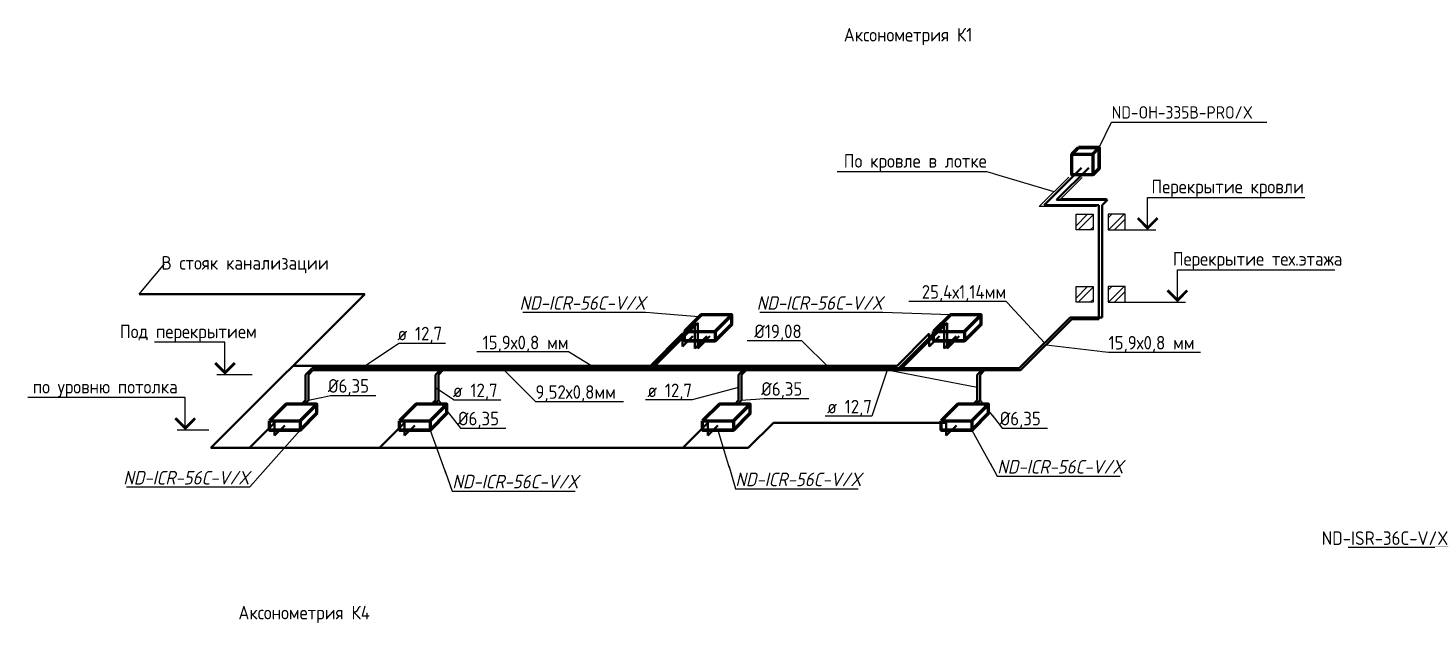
# Model space of a CAD drawing. Header units: millimetres. Extents: x -129048 to 476301, y -5853 to 215316.
# Drawn here: x -61501 to -35709, y 94425 to 105402 of the extents above; entities that cross this region are included whole.
import ezdxf
from ezdxf import colors
from ezdxf.entities.mleader import LeaderData, LeaderLine
from ezdxf.enums import TextEntityAlignment as Align
from ezdxf.math import Vec2, Vec3

# ---------------------------------------------------------------- set-up
doc = ezdxf.new("R2010")
doc.units = ezdxf.units.MM
for name, color, linetype, lineweight in [('GAZLAITER', 1, 'Continuous', 40), ('Дренаж', 36, 'Continuous', 40), ('Кондеи', 6, 'Continuous', 60)]:
    doc.layers.add(name, color=color, linetype=linetype, lineweight=lineweight)
doc.styles.add('PIK', font='isocpeur.ttf', dxfattribs={"width": 0.9, "height": 250})
doc.styles.add('TRAJECTORY_TEXT_STYLE', font='simplex.shx', dxfattribs={"width": 0.65})

# ---------------------------------------------------------------- blocks, each defined once
blk = doc.blocks.new('*U3209')
at = {"color": 0, "linetype": 'ByBlock', "lineweight": -2}
for p, q in [((0, 6), (13, 6)), ((-5.01, 0), (0, 0))]:
    blk.add_line(p, q, dxfattribs=at)
at = {"color": 0, "linetype": 'ByBlock', "lineweight": -2, "ltscale": 100}
blk.add_line((-1.5, 0), (1.5, 0), dxfattribs=at)
blk.add_lwpolyline([(0, 0), (0, 6)], dxfattribs=at)
at = {"color": 0, "linetype": 'ByBlock', "lineweight": -2, "ltscale": 100, "const_width": 0.5}
blk.add_lwpolyline([(1.82, 2.18), (0, 0.35), (-1.82, 2.18)], dxfattribs=at)
at = {"linetype": 'ByBlock', "lineweight": -2, "ltscale": 100, "style": 'TRAJECTORY_TEXT_STYLE', "width": 0.65}
blk.add_attdef('Отм.', text='', height=3.5, dxfattribs=at).set_placement((6.5, 6), align=Align.BOTTOM_CENTER)
at = {"color": 0, "linetype": 'ByBlock', "lineweight": -2, "ltscale": 100, "style": 'TRAJECTORY_TEXT_STYLE', "width": 0.65}
blk.add_attdef('Прим.', text='', height=3.5, dxfattribs=at).set_placement((9.57, 4.8), align=Align.TOP_CENTER)
blk = doc.blocks.new('*U3210')
at = {"color": 0, "linetype": 'ByBlock', "lineweight": -2}
for p, q in [((0, 6), (29, 6)), ((-4.36, 0), (0, 0))]:
    blk.add_line(p, q, dxfattribs=at)
at = {"color": 0, "linetype": 'ByBlock', "lineweight": -2, "ltscale": 100}
blk.add_line((-1.5, 0), (1.5, 0), dxfattribs=at)
blk.add_lwpolyline([(0, 0), (0, 6)], dxfattribs=at)
at = {"color": 0, "linetype": 'ByBlock', "lineweight": -2, "ltscale": 100, "const_width": 0.5}
blk.add_lwpolyline([(1.82, 2.18), (0, 0.35), (-1.82, 2.18)], dxfattribs=at)
at = {"linetype": 'ByBlock', "lineweight": -2, "ltscale": 100, "style": 'TRAJECTORY_TEXT_STYLE', "width": 0.65}
blk.add_attdef('Отм.', text='', height=3.5, dxfattribs=at).set_placement((14.5, 6), align=Align.BOTTOM_CENTER)
at = {"color": 0, "linetype": 'ByBlock', "lineweight": -2, "ltscale": 100, "style": 'TRAJECTORY_TEXT_STYLE', "width": 0.65}
blk.add_attdef('Прим.', text='', height=3.5, dxfattribs=at).set_placement((17.57, 4.8), align=Align.TOP_CENTER)
blk = doc.blocks.new('*U3180')
at = {"color": 0, "linetype": 'ByBlock', "lineweight": -2}
for p, q in [((0, 6), (29, 6)), ((-4.24, 0), (0, 0))]:
    blk.add_line(p, q, dxfattribs=at)
at = {"color": 0, "linetype": 'ByBlock', "lineweight": -2, "ltscale": 100}
blk.add_line((-1.5, 0), (1.5, 0), dxfattribs=at)
blk.add_lwpolyline([(0, 0), (0, 6)], dxfattribs=at)
at = {"color": 0, "linetype": 'ByBlock', "lineweight": -2, "ltscale": 100, "const_width": 0.5}
blk.add_lwpolyline([(1.82, 2.18), (0, 0.35), (-1.82, 2.18)], dxfattribs=at)
at = {"linetype": 'ByBlock', "lineweight": -2, "ltscale": 100, "style": 'TRAJECTORY_TEXT_STYLE', "width": 0.65}
blk.add_attdef('Отм.', text='', height=3.5, dxfattribs=at).set_placement((14.5, 6), align=Align.BOTTOM_CENTER)
at = {"color": 0, "linetype": 'ByBlock', "lineweight": -2, "ltscale": 100, "style": 'TRAJECTORY_TEXT_STYLE', "width": 0.65}
blk.add_attdef('Прим.', text='', height=3.5, dxfattribs=at).set_placement((17.57, 4.8), align=Align.TOP_CENTER)
blk = doc.blocks.new('*U3181')
at = {"color": 0, "linetype": 'ByBlock', "lineweight": -2}
for p, q in [((0, 6), (29, 6)), ((-9.75, 0), (0, 0))]:
    blk.add_line(p, q, dxfattribs=at)
at = {"color": 0, "linetype": 'ByBlock', "lineweight": -2, "ltscale": 100}
blk.add_line((-1.5, 0), (1.5, 0), dxfattribs=at)
blk.add_lwpolyline([(0, 0), (0, 6)], dxfattribs=at)
at = {"color": 0, "linetype": 'ByBlock', "lineweight": -2, "ltscale": 100, "const_width": 0.5}
blk.add_lwpolyline([(1.82, 2.18), (0, 0.35), (-1.82, 2.18)], dxfattribs=at)
at = {"linetype": 'ByBlock', "lineweight": -2, "ltscale": 100, "style": 'TRAJECTORY_TEXT_STYLE', "width": 0.65}
blk.add_attdef('Отм.', text='', height=3.5, dxfattribs=at).set_placement((14.5, 6), align=Align.BOTTOM_CENTER)
at = {"color": 0, "linetype": 'ByBlock', "lineweight": -2, "ltscale": 100, "style": 'TRAJECTORY_TEXT_STYLE', "width": 0.65}
blk.add_attdef('Прим.', text='', height=3.5, dxfattribs=at).set_placement((17.57, 4.8), align=Align.TOP_CENTER)

msp = doc.modelspace()

# ---------------------------------------------------------------- hatches: boundary and pattern name
h = msp.add_hatch()
h.set_pattern_fill('ANSI32', color=256, scale=25)
h.set_pattern_definition([(45, (-17469.86, 97837.27), (-168.3798, 168.3798), []), (45, (-17357.6, 97837.27), (-168.3798, 168.3798), [])])
h.paths.add_polyline_path([(-41865.676, 101964.396), (-42178.481, 101964.396), (-42178.481, 101676.423), (-41865.676, 101676.423)])
h.paths.add_polyline_path([(-41584.47, 101964.396), (-41584.47, 101676.423), (-41271.664, 101676.423), (-41271.664, 101964.396)])
h = msp.add_hatch()
h.set_pattern_fill('ANSI32', color=256, scale=25)
h.set_pattern_definition([(45, (-17469.86, 96504.05), (-168.3798, 168.3798), []), (45, (-17357.6, 96504.05), (-168.3798, 168.3798), [])])
h.paths.add_polyline_path([(-41865.676, 100631.178), (-42178.481, 100631.178), (-42178.481, 100343.205), (-41865.676, 100343.205)])
h.paths.add_polyline_path([(-41584.47, 100631.178), (-41584.47, 100343.205), (-41271.664, 100343.205), (-41271.664, 100631.178)])

# ---------------------------------------------------------------- linework, layer by layer
for p, q in [((-42856.872, 102105.891), (-42312.914, 102649.85)), ((-42461.431, 102247.214), (-42065.665, 102642.979)), ((-41615.097, 102247.214), (-42461.431, 102247.214)), ((-41802.466, 102105.891), (-42856.872, 102105.891))]:
    msp.add_line(p, q)
for points in [[(-41865.676, 101676.423), (-42178.481, 101676.423), (-42178.481, 101964.396), (-41865.676, 101964.396)], [(-41584.47, 101676.423), (-41271.664, 101676.423), (-41271.664, 101964.396), (-41584.47, 101964.396)], [(-41865.676, 100343.205), (-42178.481, 100343.205), (-42178.481, 100631.178), (-41865.676, 100631.178)], [(-41584.47, 100343.205), (-41271.664, 100343.205), (-41271.664, 100631.178), (-41584.47, 100631.178)]]:
    msp.add_lwpolyline(points, close=True)
at = {"layer": 'GAZLAITER'}
for p, q in [((-42769.1, 102131.907), (-42080.138, 102820.868)), ((-41758.05, 102131.907), (-42769.1, 102131.907)), ((-41758.05, 100031.91), (-41758.05, 102131.907))]:
    msp.add_line(p, q, dxfattribs=at)
at = {"layer": 'GAZLAITER', "color": 5}
for p, q in [((-42537.867, 102229.375), (-41946.374, 102820.868)), ((-41602.174, 102229.375), (-42537.867, 102229.375)), ((-41699.642, 102131.907), (-41602.174, 102229.375)), ((-41699.642, 100064.233), (-41699.642, 102131.907))]:
    msp.add_line(p, q, dxfattribs=at)
at = {"layer": 'GAZLAITER', "color": 5, "lineweight": 40, "ltscale": 10}
for p, q in [((-49208.261, 99960.28), (-50040.725, 99127.816)), ((-49208.261, 99491.453), (-49208.261, 99960.28)), ((-44612.458, 99960.28), (-45444.922, 99127.816)), ((-44612.458, 99491.453), (-44612.458, 99960.28)), ((-43226.198, 99127.816), (-42289.781, 100064.233)), ((-42289.781, 100064.233), (-41699.642, 100064.233)), ((-48984.414, 99715.3), (-49208.261, 99491.453)), ((-44388.611, 99715.3), (-44612.458, 99491.453)), ((-56387.544, 99003.959), (-56263.687, 99127.816)), ((-56263.687, 99127.816), (-43226.198, 99127.816)), ((-53991.106, 99003.959), (-53867.249, 99127.816)), ((-48400.156, 99003.959), (-48276.299, 99127.816)), ((-44003.683, 99003.959), (-43879.826, 99127.816)), ((-56387.544, 98535.132), (-56387.544, 99003.959)), ((-53991.106, 98535.132), (-53991.106, 99003.959)), ((-48400.156, 98535.132), (-48400.156, 99003.959)), ((-44003.683, 98535.132), (-44003.683, 99003.959)), ((-56387.544, 98535.132), (-56458.727, 98463.949)), ((-53991.106, 98535.132), (-54062.289, 98463.949)), ((-48400.156, 98535.132), (-48471.339, 98463.949)), ((-44003.683, 98535.132), (-44074.866, 98463.949))]:
    msp.add_line(p, q, dxfattribs=at)
at = {"layer": 'GAZLAITER', "lineweight": 40, "ltscale": 10}
for p, q in [((-49152.699, 99960.28), (-50025.618, 99087.361)), ((-49152.699, 99491.453), (-49152.699, 99960.28)), ((-44556.896, 99960.28), (-45429.815, 99087.361)), ((-44556.896, 99491.453), (-44556.896, 99960.28)), ((-43203.809, 99087.361), (-42259.26, 100031.91)), ((-42259.26, 100031.91), (-41758.05, 100031.91)), ((-48928.852, 99715.3), (-49152.699, 99491.453)), ((-44333.049, 99715.3), (-44556.896, 99491.453)), ((-56331.983, 99003.959), (-56248.58, 99087.361)), ((-56248.58, 99087.361), (-43203.809, 99087.361)), ((-53935.545, 99003.959), (-53852.143, 99087.361)), ((-48344.594, 99003.959), (-48261.192, 99087.361)), ((-43948.121, 99003.959), (-43864.719, 99087.361)), ((-56331.983, 98535.132), (-56331.983, 99003.959)), ((-53935.545, 98535.132), (-53935.545, 99003.959)), ((-48344.594, 98535.132), (-48344.594, 99003.959)), ((-43948.121, 98535.132), (-43948.121, 99003.959)), ((-56331.983, 98535.132), (-56403.165, 98463.949)), ((-53935.545, 98535.132), (-54006.727, 98463.949)), ((-48344.594, 98535.132), (-48415.777, 98463.949)), ((-43948.121, 98535.132), (-44019.304, 98463.949))]:
    msp.add_line(p, q, dxfattribs=at)
at = {"layer": 'Дренаж'}
for p, q in [((-55290.875, 100494.451), (-59450.994, 100494.451)), ((-58130.428, 97654.897), (-55290.875, 100494.451)), ((-49431.626, 99763.238), (-50023.015, 99171.849)), ((-49431.626, 99527.36), (-49431.626, 99763.238)), ((-49243.687, 99715.3), (-49431.626, 99527.36)), ((-44885.579, 99763.238), (-45476.967, 99171.849)), ((-44885.579, 99527.36), (-44885.579, 99763.238)), ((-44697.639, 99715.3), (-44885.579, 99527.36)), ((-45476.967, 99171.849), (-56613.476, 99171.849)), ((-56955.491, 98117.881), (-57418.475, 97654.897)), ((-56955.491, 97882.004), (-56955.491, 98117.881)), ((-56767.551, 98069.944), (-56955.491, 97882.004)), ((-54559.053, 98117.881), (-55022.037, 97654.897)), ((-54559.053, 97882.004), (-54559.053, 98117.881)), ((-54371.113, 98069.944), (-54559.053, 97882.004)), ((-48968.103, 98117.881), (-49431.087, 97654.897)), ((-48968.103, 97882.004), (-48968.103, 98117.881)), ((-48780.163, 98069.944), (-48968.103, 97882.004)), ((-47759.65, 98117.881), (-48222.634, 97654.897)), ((-44571.63, 98117.881), (-47759.65, 98117.881)), ((-44571.63, 97882.004), (-44571.63, 98117.881)), ((-44383.69, 98069.944), (-44571.63, 97882.004)), ((-48222.634, 97654.897), (-58130.428, 97654.897))]:
    msp.add_line(p, q, dxfattribs=at)
at = {"layer": 'Кондеи'}
for p, q in [((-42255.425, 103075.221), (-42135.691, 103194.955)), ((-41871.034, 103075.221), (-41751.3, 103194.955)), ((-41751.3, 102810.564), (-41871.034, 102690.83)), ((-48524.86, 99938.943), (-48524.86, 100109.305)), ((-43929.057, 99938.943), (-43929.057, 100109.305)), ((-56175.407, 98293.586), (-56175.407, 98463.949)), ((-53778.969, 98293.586), (-53778.969, 98463.949)), ((-48188.019, 98293.586), (-48188.019, 98463.949)), ((-43791.546, 98293.586), (-43791.546, 98463.949))]:
    msp.add_line(p, q, dxfattribs=at)
for points in [[(-42135.691, 103194.955), (-41751.3, 103194.955), (-41751.3, 102810.564), (-41751.3, 103194.955)], [(-42255.425, 103075.221), (-41871.034, 103075.221), (-41871.034, 102690.83), (-42255.425, 102690.83)], [(-49400.325, 99800.481), (-48833.684, 99800.481), (-48524.86, 100109.305), (-49091.5, 100109.305)], [(-44804.522, 99800.481), (-44237.881, 99800.481), (-43929.057, 100109.305), (-44495.697, 100109.305)], [(-49400.325, 99630.119), (-48833.684, 99630.119), (-48524.86, 99938.943), (-48833.684, 99630.119)], [(-44804.522, 99630.119), (-44237.881, 99630.119), (-43929.057, 99938.943), (-44237.881, 99630.119)], [(-49400.325, 99800.481), (-48833.684, 99800.481), (-48833.684, 99630.119), (-49400.325, 99630.119)], [(-44804.522, 99800.481), (-44237.881, 99800.481), (-44237.881, 99630.119), (-44804.522, 99630.119)], [(-57050.871, 98155.125), (-56484.231, 98155.125), (-56175.407, 98463.949), (-56742.047, 98463.949)], [(-57050.871, 97984.762), (-56484.231, 97984.762), (-56175.407, 98293.586), (-56484.231, 97984.762)], [(-54654.433, 98155.125), (-54087.793, 98155.125), (-53778.969, 98463.949), (-54345.609, 98463.949)], [(-54654.433, 97984.762), (-54087.793, 97984.762), (-53778.969, 98293.586), (-54087.793, 97984.762)], [(-49063.483, 98155.125), (-48496.843, 98155.125), (-48188.019, 98463.949), (-48754.659, 98463.949)], [(-49063.483, 97984.762), (-48496.843, 97984.762), (-48188.019, 98293.586), (-48496.843, 97984.762)], [(-44667.01, 98155.125), (-44100.37, 98155.125), (-43791.546, 98463.949), (-44358.186, 98463.949)], [(-44667.01, 97984.762), (-44100.37, 97984.762), (-43791.546, 98293.586), (-44100.37, 97984.762)], [(-57050.871, 98155.125), (-56484.231, 98155.125), (-56484.231, 97984.762), (-57050.871, 97984.762)], [(-54654.433, 98155.125), (-54087.793, 98155.125), (-54087.793, 97984.762), (-54654.433, 97984.762)], [(-49063.483, 98155.125), (-48496.843, 98155.125), (-48496.843, 97984.762), (-49063.483, 97984.762)], [(-44667.01, 98155.125), (-44100.37, 98155.125), (-44100.37, 97984.762), (-44667.01, 97984.762)]]:
    msp.add_lwpolyline(points, close=True, dxfattribs=at)

# ---------------------------------------------------------------- block references
ref = msp.add_blockref('*U3180', (-40860.182, 101676.423), dxfattribs=dict(xscale=100, yscale=100, zscale=100))
ref.add_attrib('Отм.', 'Перекрытие кровли', dxfattribs={"linetype": 'ByBlock', "lineweight": -2, "ltscale": 100, "height": 250, "style": 'PIK', "width": 0.9}).set_placement((-39383.591, 102276.423), align=Align.BOTTOM_CENTER)
ref = msp.add_blockref('*U3181', (-40309.562, 100343.205), dxfattribs=dict(xscale=100, yscale=100, zscale=100))
ref.add_attrib('Отм.', 'Перекрытие тех.этажа', dxfattribs={"linetype": 'ByBlock', "lineweight": -2, "ltscale": 100, "height": 250, "style": 'PIK', "width": 0.9}).set_placement((-38832.971, 100943.205), align=Align.BOTTOM_CENTER)
ref = msp.add_blockref('*U3209', (-57868.826, 99003.959), dxfattribs=dict(xscale=-100, yscale=100, zscale=100))
ref.add_attrib('Отм.', 'Под перекрытием', dxfattribs={"linetype": 'ByBlock', "lineweight": -2, "ltscale": 100, "height": 250, "style": 'PIK', "width": 0.9}).set_placement((-58545.417, 99603.959), align=Align.BOTTOM_CENTER)
ref = msp.add_blockref('*U3210', (-58600.936, 97984.762), dxfattribs=dict(xscale=-100, yscale=100, zscale=100))
ref.add_attrib('Отм.', 'по уровню потолка', dxfattribs={"linetype": 'ByBlock', "lineweight": -2, "ltscale": 100, "height": 250, "style": 'PIK', "width": 0.9}).set_placement((-60077.527, 98584.762), align=Align.BOTTOM_CENTER)

# ---------------------------------------------------------------- texts
at = {"char_height": 250, "width": 6845.94178, "attachment_point": 1, "style": 'PIK'}
for s, insert in [('Аксонометрия К1', (-46460.716, 105401.827)), ('Аксонометрия К4', (-57621.664, 94743.269))]:
    msp.add_mtext(s, dxfattribs=dict(at, insert=insert))

# ---------------------------------------------------------------- leaders
at = {"layer": 'Кондеи', "color": 18, "lineweight": 25, "ltscale": 10, "true_color": 0x000000}
ml = msp.add_multileader_mtext('Standard', dxfattribs=at)
ml.set_content('ND-ISR-36C-V/X', color=(0, 0, 0), style='PIK')
ml.set_leader_properties()
ml.build(insert=Vec2(0, 0))
ml.multileader.update_dxf_attribs({"text_left_attachment_type": 6, "text_right_attachment_type": 6, "dogleg_length": 0.36, "arrow_head_size": 0.18})
ctx = ml.context
ctx.base_point, ctx.char_height, ctx.arrow_head_size, ctx.landing_gap_size, ctx.plane_origin = Vec3(-37566.674, 95816.09), 250, 0.18, 0.09, Vec3(-39778.903, 96226.643)
ctx.left_attachment, ctx.right_attachment, ctx.text_align_type = 6, 6, 2
notes = []
notes.append((ctx, [(1, (1, 1, 0), (-35316.134, 95816.09), (-1, 0), 0.36, [(0, [(-34834.269, 94853.271)], 0, [])])]))
ctx.mtext.insert, ctx.mtext.width, ctx.mtext.alignment, ctx.mtext.flow_direction = Vec3(-35316.584, 96116.09), 1828.66846, 3, 5
ctx.mtext.has_bg_fill, ctx.mtext.bg_color, ctx.mtext.bg_scale_factor, ctx.mtext.bg_transparency, ctx.mtext.use_window_bg_color = 1, -1027028792, 1.5, 0, 1
for ctx, leaders in notes:
    for number, flags, end, landing, length, lines in leaders:
        leader = LeaderData()
        leader.index, (leader.has_last_leader_line, leader.has_dogleg_vector, leader.attachment_direction) = number, flags
        leader.last_leader_point, leader.dogleg_vector, leader.dogleg_length = Vec3(end), Vec3(landing), length
        for number, points, colour, breaks in lines:
            line = LeaderLine()
            line.index, line.vertices, line.color, line.breaks = number, Vec3.list(points), colors.encode_raw_color(colour), breaks
            leader.lines.append(line)
        ctx.leaders.append(leader)

# ---------------------------------------------------------------- next in the draw order: leaders
at = {"layer": 'GAZLAITER', "color": 18, "lineweight": 25, "ltscale": 10, "true_color": 0x000000}
ml = msp.add_multileader_mtext('Standard', dxfattribs=at)
ml.set_content('{\\H0.91667x;\\C256;\\c0;ND-OH-335B-PRO/X}', color=(0, 0, 0), style='PIK')
ml.set_leader_properties()
ml.build(insert=Vec2(0, 0))
ml.multileader.update_dxf_attribs({"text_left_attachment_type": 6, "text_right_attachment_type": 6, "dogleg_length": 0.36, "arrow_head_size": 0.18})
ctx = ml.context
ctx.base_point, ctx.char_height, ctx.arrow_head_size, ctx.landing_gap_size, ctx.plane_origin = Vec3(-41522.357, 103663.5), 250, 0.18, 0.09, Vec3(-41751.3, 103194.955)
ctx.left_attachment, ctx.right_attachment = 6, 6
notes = []
notes.append((ctx, [(0, (1, 1, 0), (-41522.717, 103663.5), (1, 0), 0.36, [(0, [(-41751.3, 103194.955)], 0, [])])]))
ctx.mtext.insert, ctx.mtext.flow_direction = Vec3(-41522.267, 103959.334), 5
ctx.mtext.has_bg_fill, ctx.mtext.bg_color, ctx.mtext.bg_scale_factor, ctx.mtext.bg_transparency, ctx.mtext.use_window_bg_color = 1, -1027028792, 1.5, 0, 1
ml = msp.add_multileader_mtext('Standard', dxfattribs=at)
ml.set_content('{\\C256;\\c0;По кровле в лотке}', color=1, style='PIK')
ml.set_leader_properties()
ml.build(insert=Vec2(0, 0))
ml.multileader.update_dxf_attribs({"text_right_attachment_type": 6, "dogleg_length": 0.36, "arrow_head_size": 0.18})
ctx = ml.context
ctx.base_point, ctx.char_height, ctx.arrow_head_size, ctx.landing_gap_size, ctx.plane_origin = Vec3(-46459.332, 102912.42), 250, 0.18, 0.09, Vec3(-47187.462, 103242.387)
ctx.right_attachment, ctx.text_align_type = 6, 2
notes.append((ctx, [(1, (1, 1, 0), (-43826.292, 102749.92), (-1, 0), 0.36, [(0, [(-42584.893, 102377.87)], 0, [])])]))
ctx.mtext.insert, ctx.mtext.alignment, ctx.mtext.flow_direction = Vec3(-43826.742, 103074.92), 3, 5
ctx.mtext.has_bg_fill, ctx.mtext.bg_color, ctx.mtext.bg_scale_factor, ctx.mtext.bg_transparency, ctx.mtext.use_window_bg_color = 1, -1027028792, 1.5, 0, 1
ml = msp.add_multileader_mtext('Standard', dxfattribs=at)
ml.set_content('{\\C256;\\c0;В стояк канализации}', color=1, style='PIK')
ml.set_leader_properties()
ml.build(insert=Vec2(0, 0))
ml.multileader.update_dxf_attribs({"text_right_attachment_type": 6, "dogleg_length": 0.36, "arrow_head_size": 0.18})
ctx = ml.context
ctx.base_point, ctx.char_height, ctx.arrow_head_size, ctx.landing_gap_size, ctx.plane_origin = Vec3(-58982.402, 101050.005), 250, 0.18, 0.09, Vec3(-59620.166, 101488.142)
ctx.right_attachment, ctx.text_align_type = 6, 2
notes.append((ctx, [(0, (1, 1, 0), (-58982.762, 101050.005), (1, 0), 0.36, [(0, [(-59450.994, 100494.451)], 0, [])])]))
ctx.mtext.insert, ctx.mtext.alignment, ctx.mtext.flow_direction = Vec3(-55956.062, 101193.755), 3, 5
ctx.mtext.has_bg_fill, ctx.mtext.bg_color, ctx.mtext.bg_scale_factor, ctx.mtext.bg_transparency, ctx.mtext.use_window_bg_color = 1, -1027028792, 1.5, 0, 1
ml = msp.add_multileader_mtext('Standard', dxfattribs=at)
ml.set_content('{\\fISOCPEUR|b1|i1|c204|p34;ND-ICR-56C-V/X}', color=(0, 0, 0), style='PIK')
ml.set_leader_properties()
ml.build(insert=Vec2(0, 0))
ml.multileader.update_dxf_attribs({"text_left_attachment_type": 6, "text_right_attachment_type": 6, "dogleg_length": 0.36, "arrow_head_size": 0.18})
ctx = ml.context
ctx.base_point, ctx.char_height, ctx.arrow_head_size, ctx.landing_gap_size, ctx.plane_origin = Vec3(-52456.445, 100153.818), 250, 0.18, 0.09, Vec3(-49664.422, 100604.897)
ctx.left_attachment, ctx.right_attachment, ctx.text_align_type = 6, 6, 2
notes.append((ctx, [(0, (1, 1, 0), (-50115.5, 100153.818), (-1, 0), 0.36, [(0, [(-49130.165, 100070.64)], 0, [])])]))
ctx.mtext.insert, ctx.mtext.alignment, ctx.mtext.flow_direction = Vec3(-50115.95, 100453.818), 3, 5
ctx.mtext.has_bg_fill, ctx.mtext.bg_color, ctx.mtext.bg_scale_factor, ctx.mtext.bg_transparency, ctx.mtext.use_window_bg_color = 1, -1027028792, 1.5, 0, 1
ml = msp.add_multileader_mtext('Standard', dxfattribs=at)
ml.set_content('15,9х0,8 мм', color=(0, 0, 0), style='PIK')
ml.set_leader_properties()
ml.build(insert=Vec2(0, 0))
ml.multileader.update_dxf_attribs({"text_left_attachment_type": 6, "text_right_attachment_type": 6, "dogleg_length": 0.36, "arrow_head_size": 0.18})
ctx = ml.context
ctx.base_point, ctx.char_height, ctx.arrow_head_size, ctx.landing_gap_size, ctx.plane_origin = Vec3(-53041.809, 99424.863), 250, 0.18, 0.09, Vec3(-51045.222, 99127.816)
ctx.left_attachment, ctx.right_attachment, ctx.text_align_type = 6, 6, 2
notes.append((ctx, [(0, (1, 1, 0), (-51533.769, 99424.863), (-1, 0), 0.36, [(0, [(-51045.222, 99127.816)], 0, [])])]))
ctx.mtext.insert, ctx.mtext.alignment, ctx.mtext.flow_direction = Vec3(-51534.219, 99724.863), 3, 5
ctx.mtext.has_bg_fill, ctx.mtext.bg_color, ctx.mtext.bg_scale_factor, ctx.mtext.bg_transparency, ctx.mtext.use_window_bg_color = 1, -1027028792, 1.5, 0, 1
ml = msp.add_multileader_mtext('Standard', dxfattribs=at)
ml.set_content('15,9х0,8 мм', color=(0, 0, 0), style='PIK')
ml.set_leader_properties()
ml.build(insert=Vec2(0, 0))
ml.multileader.update_dxf_attribs({"text_left_attachment_type": 6, "text_right_attachment_type": 6, "dogleg_length": 0.36, "arrow_head_size": 0.18})
ctx = ml.context
ctx.base_point, ctx.char_height, ctx.arrow_head_size, ctx.landing_gap_size, ctx.plane_origin = Vec3(-41579.593, 99420.776), 250, 0.18, 0.09, Vec3(-42718.913, 98963.443)
ctx.left_attachment, ctx.right_attachment = 6, 6
notes.append((ctx, [(1, (1, 1, 0), (-41579.953, 99420.776), (1, 0), 0.36, [(0, [(-42731.535, 99559.636)], 0, [])])]))
ctx.mtext.insert, ctx.mtext.flow_direction = Vec3(-41579.503, 99720.776), 5
ctx.mtext.has_bg_fill, ctx.mtext.bg_color, ctx.mtext.bg_scale_factor, ctx.mtext.bg_transparency, ctx.mtext.use_window_bg_color = 1, -1027028792, 1.5, 0, 1
ml = msp.add_multileader_mtext('Standard', dxfattribs=at)
ml.set_content('{\\C256;\\c0;%%C6,35}', color=1, style='PIK')
ml.set_leader_properties()
ml.build(insert=Vec2(0, 0))
ml.multileader.update_dxf_attribs({"text_left_attachment_type": 6, "text_right_attachment_type": 6, "dogleg_length": 0.36, "arrow_head_size": 0.18})
ctx = ml.context
ctx.base_point, ctx.char_height, ctx.arrow_head_size, ctx.landing_gap_size, ctx.plane_origin = Vec3(-55922.44, 98624.172), 250, 0.18, 0.09, Vec3(-57104.175, 98734.909)
ctx.left_attachment, ctx.right_attachment, ctx.text_align_type = 6, 6, 2
notes.append((ctx, [(0, (1, 1, 0), (-55922.8, 98624.172), (1, 0), 0.36, [(0, [(-56331.983, 98535.132)], 0, [])])]))
ctx.mtext.insert, ctx.mtext.alignment, ctx.mtext.flow_direction = Vec3(-55213.6, 98924.172), 3, 5
ctx.mtext.has_bg_fill, ctx.mtext.bg_color, ctx.mtext.bg_scale_factor, ctx.mtext.bg_transparency, ctx.mtext.use_window_bg_color = 1, -1027028792, 1.5, 0, 1
ml = msp.add_multileader_mtext('Standard', dxfattribs=at)
ml.set_content('{\\C256;\\c0;%%C6,35}', color=1, style='PIK')
ml.set_leader_properties()
ml.build(insert=Vec2(0, 0))
ml.multileader.update_dxf_attribs({"text_left_attachment_type": 6, "text_right_attachment_type": 6, "dogleg_length": 0.36, "arrow_head_size": 0.18})
ctx = ml.context
ctx.base_point, ctx.char_height, ctx.arrow_head_size, ctx.landing_gap_size, ctx.plane_origin = Vec3(-47935.052, 98568.13), 250, 0.18, 0.09, Vec3(-49116.787, 98734.909)
ctx.left_attachment, ctx.right_attachment, ctx.text_align_type = 6, 6, 2
notes.append((ctx, [(0, (1, 1, 0), (-47935.412, 98568.13), (1, 0), 0.36, [(0, [(-48344.594, 98535.132)], 0, [])])]))
ctx.mtext.insert, ctx.mtext.alignment, ctx.mtext.flow_direction = Vec3(-47226.212, 98868.13), 3, 5
ctx.mtext.has_bg_fill, ctx.mtext.bg_color, ctx.mtext.bg_scale_factor, ctx.mtext.bg_transparency, ctx.mtext.use_window_bg_color = 1, -1027028792, 1.5, 0, 1
ml = msp.add_multileader_mtext('Standard', dxfattribs=at)
ml.set_content('{\\C256;\\c0;%%C6,35}', color=1, style='PIK')
ml.set_leader_properties()
ml.build(insert=Vec2(0, 0))
ml.multileader.update_dxf_attribs({"text_left_attachment_type": 6, "text_right_attachment_type": 6, "dogleg_length": 0.36, "arrow_head_size": 0.18})
ctx = ml.context
ctx.base_point, ctx.char_height, ctx.arrow_head_size, ctx.landing_gap_size, ctx.plane_origin = Vec3(-53526.002, 98022.083), 250, 0.18, 0.09, Vec3(-54707.737, 98734.909)
ctx.left_attachment, ctx.right_attachment, ctx.text_align_type = 6, 6, 2
notes.append((ctx, [(0, (1, 1, 0), (-53526.362, 98022.083), (1, 0), 0.36, [(0, [(-53935.545, 98535.132)], 0, [])])]))
ctx.mtext.insert, ctx.mtext.alignment, ctx.mtext.flow_direction = Vec3(-52817.162, 98322.083), 3, 5
ctx.mtext.has_bg_fill, ctx.mtext.bg_color, ctx.mtext.bg_scale_factor, ctx.mtext.bg_transparency, ctx.mtext.use_window_bg_color = 1, -1027028792, 1.5, 0, 1
ml = msp.add_multileader_mtext('Standard', dxfattribs=at)
ml.set_content('{\\C256;\\c0;%%C6,35}', color=1, style='PIK')
ml.set_leader_properties()
ml.build(insert=Vec2(0, 0))
ml.multileader.update_dxf_attribs({"text_left_attachment_type": 6, "text_right_attachment_type": 6, "dogleg_length": 0.36, "arrow_head_size": 0.18})
ctx = ml.context
ctx.base_point, ctx.char_height, ctx.arrow_head_size, ctx.landing_gap_size, ctx.plane_origin = Vec3(-43538.579, 98022.083), 250, 0.18, 0.09, Vec3(-44720.314, 98734.909)
ctx.left_attachment, ctx.right_attachment, ctx.text_align_type = 6, 6, 2
notes.append((ctx, [(0, (1, 1, 0), (-43538.939, 98022.083), (1, 0), 0.36, [(0, [(-43948.121, 98535.132)], 0, [])])]))
ctx.mtext.insert, ctx.mtext.alignment, ctx.mtext.flow_direction = Vec3(-42829.739, 98322.083), 3, 5
ctx.mtext.has_bg_fill, ctx.mtext.bg_color, ctx.mtext.bg_scale_factor, ctx.mtext.bg_transparency, ctx.mtext.use_window_bg_color = 1, -1027028792, 1.5, 0, 1
ml = msp.add_multileader_mtext('Standard', dxfattribs=at)
ml.set_content('{\\fISOCPEUR|b1|i1|c204|p34;ND-ICR-56C-V/X}', color=(0, 0, 0), style='PIK')
ml.set_leader_properties()
ml.build(insert=Vec2(0, 0))
ml.multileader.update_dxf_attribs({"text_left_attachment_type": 6, "text_right_attachment_type": 6, "dogleg_length": 0.36, "arrow_head_size": 0.18})
ctx = ml.context
ctx.base_point, ctx.char_height, ctx.arrow_head_size, ctx.landing_gap_size, ctx.plane_origin = Vec3(-59760.923, 96930.065), 250, 0.18, 0.09, Vec3(-56968.9, 97381.144)
ctx.left_attachment, ctx.right_attachment, ctx.text_align_type = 6, 6, 2
notes.append((ctx, [(0, (1, 1, 0), (-57419.979, 96930.065), (-1, 0), 0.36, [(0, [(-56484.231, 97984.762)], 0, [])])]))
ctx.mtext.insert, ctx.mtext.alignment, ctx.mtext.flow_direction = Vec3(-57420.429, 97230.065), 3, 5
ctx.mtext.has_bg_fill, ctx.mtext.bg_color, ctx.mtext.bg_scale_factor, ctx.mtext.bg_transparency, ctx.mtext.use_window_bg_color = 1, -1027028792, 1.5, 0, 1
for ctx, leaders in notes:
    for number, flags, end, landing, length, lines in leaders:
        leader = LeaderData()
        leader.index, (leader.has_last_leader_line, leader.has_dogleg_vector, leader.attachment_direction) = number, flags
        leader.last_leader_point, leader.dogleg_vector, leader.dogleg_length = Vec3(end), Vec3(landing), length
        for number, points, colour, breaks in lines:
            line = LeaderLine()
            line.index, line.vertices, line.color, line.breaks = number, Vec3.list(points), colors.encode_raw_color(colour), breaks
            leader.lines.append(line)
        ctx.leaders.append(leader)

# ---------------------------------------------------------------- next in the draw order: leaders
ml = msp.add_multileader_mtext('Standard', dxfattribs=at)
ml.set_content('25,4х1,14мм', color=(0, 0, 0), style='PIK')
ml.set_leader_properties()
ml.build(insert=Vec2(0, 0))
ml.multileader.update_dxf_attribs({"text_left_attachment_type": 6, "text_right_attachment_type": 6, "dogleg_length": 0.36, "arrow_head_size": 0.18})
ctx = ml.context
ctx.base_point, ctx.char_height, ctx.arrow_head_size, ctx.landing_gap_size, ctx.plane_origin = Vec3(-44996.824, 100358.527), 250, 0.18, 0.09, Vec3(-42757.989, 99596.024)
ctx.left_attachment, ctx.right_attachment, ctx.text_align_type = 6, 6, 2
notes = []
notes.append((ctx, [(0, (1, 1, 0), (-43466.284, 100358.527), (-1, 0), 0.36, [(0, [(-42757.989, 99596.024)], 0, [])])]))
ctx.mtext.insert, ctx.mtext.alignment, ctx.mtext.flow_direction = Vec3(-43466.734, 100658.527), 3, 5
ctx.mtext.has_bg_fill, ctx.mtext.bg_color, ctx.mtext.bg_scale_factor, ctx.mtext.bg_transparency, ctx.mtext.use_window_bg_color = 1, -1027028792, 1.5, 0, 1
ml = msp.add_multileader_mtext('Standard', dxfattribs=at)
ml.set_content('{\\C256;\\c0;ø 12,7}', color=2, style='PIK')
ml.set_leader_properties()
ml.build(insert=Vec2(0, 0))
ml.multileader.update_dxf_attribs({"text_left_attachment_type": 6, "text_right_attachment_type": 6, "dogleg_length": 0.36, "arrow_head_size": 0.18})
ctx = ml.context
ctx.base_point, ctx.char_height, ctx.arrow_head_size, ctx.landing_gap_size, ctx.plane_origin = Vec3(-54664.332, 99589.687), 250, 0.18, 0.09, Vec3(-54793.263, 100521.381)
ctx.left_attachment, ctx.right_attachment, ctx.text_align_type = 6, 6, 2
notes.append((ctx, [(0, (1, 1, 0), (-54664.692, 99589.687), (1, 0), 0.36, [(0, [(-55350.398, 99127.816)], 0, [])])]))
ctx.mtext.insert, ctx.mtext.alignment, ctx.mtext.flow_direction = Vec3(-53865.492, 99889.687), 3, 5
ml = msp.add_multileader_mtext('Standard', dxfattribs=at)
ml.set_content('{\\C256;\\c0;ø 12,7}', color=2, style='PIK')
ml.set_leader_properties()
ml.build(insert=Vec2(0, 0))
ml.multileader.update_dxf_attribs({"text_left_attachment_type": 6, "text_right_attachment_type": 6, "dogleg_length": 0.36, "arrow_head_size": 0.18})
ctx = ml.context
ctx.base_point, ctx.char_height, ctx.arrow_head_size, ctx.landing_gap_size, ctx.plane_origin = Vec3(-46742.73, 98242.104), 250, 0.18, 0.09, Vec3(-43446.547, 100163.11)
ctx.left_attachment, ctx.right_attachment, ctx.text_align_type = 6, 6, 2
notes.append((ctx, [(1, (1, 1, 0), (-45943.44, 98242.104), (-1, 0), 0.36, [(1, [(-44003.683, 98769.545), (-45661.379, 99087.361)], 0, [])])]))
ctx.mtext.insert, ctx.mtext.alignment, ctx.mtext.flow_direction = Vec3(-45943.89, 98542.104), 3, 5
ml = msp.add_multileader_mtext('Standard', dxfattribs=at)
ml.set_content('{\\C256;\\c0;ø 12,7}', color=2, style='PIK')
ml.set_leader_properties()
ml.build(insert=Vec2(0, 0))
ml.multileader.update_dxf_attribs({"text_left_attachment_type": 6, "text_right_attachment_type": 6, "dogleg_length": 0.36, "arrow_head_size": 0.18})
ctx = ml.context
ctx.base_point, ctx.char_height, ctx.arrow_head_size, ctx.landing_gap_size, ctx.plane_origin = Vec3(-53643.079, 98542.104), 250, 0.18, 0.09, Vec3(-53433.971, 100163.11)
ctx.left_attachment, ctx.right_attachment, ctx.text_align_type = 6, 6, 2
notes.append((ctx, [(0, (1, 1, 0), (-53643.439, 98542.104), (1, 0), 0.36, [(0, [(-53991.106, 98769.545)], 0, [])])]))
ctx.mtext.insert, ctx.mtext.alignment, ctx.mtext.flow_direction = Vec3(-52844.239, 98842.104), 3, 5
ml = msp.add_multileader_mtext('Standard', dxfattribs=at)
ml.set_content('{\\C256;\\c0;ø 12,7}', color=2, style='PIK')
ml.set_leader_properties()
ml.build(insert=Vec2(0, 0))
ml.multileader.update_dxf_attribs({"text_left_attachment_type": 6, "text_right_attachment_type": 6, "dogleg_length": 0.36, "arrow_head_size": 0.18})
ctx = ml.context
ctx.base_point, ctx.char_height, ctx.arrow_head_size, ctx.landing_gap_size, ctx.plane_origin = Vec3(-50058.392, 98542.104), 250, 0.18, 0.09, Vec3(-47843.02, 100163.11)
ctx.left_attachment, ctx.right_attachment, ctx.text_align_type = 6, 6, 2
notes.append((ctx, [(1, (1, 1, 0), (-49259.102, 98542.104), (-1, 0), 0.36, [(0, [(-48400.156, 98769.545)], 0, [])])]))
ctx.mtext.insert, ctx.mtext.alignment, ctx.mtext.flow_direction = Vec3(-49259.552, 98842.104), 3, 5
for ctx, leaders in notes:
    for number, flags, end, landing, length, lines in leaders:
        leader = LeaderData()
        leader.index, (leader.has_last_leader_line, leader.has_dogleg_vector, leader.attachment_direction) = number, flags
        leader.last_leader_point, leader.dogleg_vector, leader.dogleg_length = Vec3(end), Vec3(landing), length
        for number, points, colour, breaks in lines:
            line = LeaderLine()
            line.index, line.vertices, line.color, line.breaks = number, Vec3.list(points), colors.encode_raw_color(colour), breaks
            leader.lines.append(line)
        ctx.leaders.append(leader)

# ---------------------------------------------------------------- next in the draw order: leaders
ml = msp.add_multileader_mtext('Standard', dxfattribs=at)
ml.set_content('%%C19,08', color=(0, 0, 0), style='PIK')
ml.set_leader_properties()
ml.build(insert=Vec2(0, 0))
ml.multileader.update_dxf_attribs({"text_left_attachment_type": 6, "text_right_attachment_type": 6, "dogleg_length": 0.36, "arrow_head_size": 0.18})
ctx = ml.context
ctx.base_point, ctx.char_height, ctx.arrow_head_size, ctx.landing_gap_size, ctx.plane_origin = Vec3(-48058.989, 99630.789), 250, 0.18, 0.09, Vec3(-46722.508, 99127.816)
ctx.left_attachment, ctx.right_attachment, ctx.text_align_type = 6, 6, 2
notes = []
notes.append((ctx, [(0, (1, 1, 0), (-47237.199, 99630.789), (-1, 0), 0.36, [(0, [(-46722.508, 99127.816)], 0, [])])]))
ctx.mtext.insert, ctx.mtext.alignment, ctx.mtext.flow_direction = Vec3(-47237.649, 99930.789), 3, 5
ctx.mtext.has_bg_fill, ctx.mtext.bg_color, ctx.mtext.bg_scale_factor, ctx.mtext.bg_transparency, ctx.mtext.use_window_bg_color = 1, -1027028792, 1.5, 0, 1
ml = msp.add_multileader_mtext('Standard', dxfattribs=at)
ml.set_content('9,52х0,8мм', color=(0, 0, 0), style='PIK')
ml.set_leader_properties()
ml.build(insert=Vec2(0, 0))
ml.multileader.update_dxf_attribs({"text_left_attachment_type": 6, "text_right_attachment_type": 6, "dogleg_length": 0.36, "arrow_head_size": 0.18})
ctx = ml.context
ctx.base_point, ctx.char_height, ctx.arrow_head_size, ctx.landing_gap_size, ctx.plane_origin = Vec3(-52145.596, 98511.234), 250, 0.18, 0.09, Vec3(-52354.24, 98719.518)
ctx.left_attachment, ctx.right_attachment = 6, 6
notes.append((ctx, [(0, (1, 1, 0), (-52145.956, 98511.234), (1, 0), 0.36, [(0, [(-52722.083, 99087.361)], 0, [])])]))
ctx.mtext.insert, ctx.mtext.flow_direction = Vec3(-52145.506, 98811.234), 5
ctx.mtext.has_bg_fill, ctx.mtext.bg_color, ctx.mtext.bg_scale_factor, ctx.mtext.bg_transparency, ctx.mtext.use_window_bg_color = 1, -1027028792, 1.5, 0, 1
ml = msp.add_multileader_mtext('Standard', dxfattribs=at)
ml.set_content('{\\fISOCPEUR|b1|i1|c204|p34;ND-ICR-56C-V/X}', color=(0, 0, 0), style='PIK')
ml.set_leader_properties()
ml.build(insert=Vec2(0, 0))
ml.multileader.update_dxf_attribs({"text_left_attachment_type": 6, "text_right_attachment_type": 6, "dogleg_length": 0.36, "arrow_head_size": 0.18})
ctx = ml.context
ctx.base_point, ctx.char_height, ctx.arrow_head_size, ctx.landing_gap_size, ctx.plane_origin = Vec3(-53677.488, 96859.124), 250, 0.18, 0.09, Vec3(-51380.365, 97310.202)
ctx.left_attachment, ctx.right_attachment = 6, 6
notes.append((ctx, [(1, (1, 1, 0), (-53677.848, 96859.124), (1, 0), 0.36, [(0, [(-54087.793, 97984.762)], 0, [])])]))
ctx.mtext.insert, ctx.mtext.flow_direction = Vec3(-53677.398, 97159.124), 5
ctx.mtext.has_bg_fill, ctx.mtext.bg_color, ctx.mtext.bg_scale_factor, ctx.mtext.bg_transparency, ctx.mtext.use_window_bg_color = 1, -1027028792, 1.5, 0, 1
ml = msp.add_multileader_mtext('Standard', dxfattribs=at)
ml.set_content('{\\fISOCPEUR|b1|i1|c204|p34;ND-ICR-56C-V/X}', color=(0, 0, 0), style='PIK')
ml.set_leader_properties()
ml.build(insert=Vec2(0, 0))
ml.multileader.update_dxf_attribs({"text_left_attachment_type": 6, "text_right_attachment_type": 6, "dogleg_length": 0.36, "arrow_head_size": 0.18})
ctx = ml.context
ctx.base_point, ctx.char_height, ctx.arrow_head_size, ctx.landing_gap_size, ctx.plane_origin = Vec3(-48459.037, 96899.442), 250, 0.18, 0.09, Vec3(-45667.014, 97350.521)
ctx.left_attachment, ctx.right_attachment = 6, 6
notes.append((ctx, [(1, (1, 1, 0), (-48459.397, 96899.442), (1, 0), 0.36, [(0, [(-48780.163, 97984.762)], 0, [])])]))
ctx.mtext.insert, ctx.mtext.flow_direction = Vec3(-48458.947, 97199.442), 5
ctx.mtext.has_bg_fill, ctx.mtext.bg_color, ctx.mtext.bg_scale_factor, ctx.mtext.bg_transparency, ctx.mtext.use_window_bg_color = 1, -1027028792, 1.5, 0, 1
ml = msp.add_multileader_mtext('Standard', dxfattribs=at)
ml.set_content('{\\fISOCPEUR|b1|i1|c204|p34;ND-ICR-56C-V/X}', color=(0, 0, 0), style='PIK')
ml.set_leader_properties()
ml.build(insert=Vec2(0, 0))
ml.multileader.update_dxf_attribs({"text_left_attachment_type": 6, "text_right_attachment_type": 6, "dogleg_length": 0.36, "arrow_head_size": 0.18})
ctx = ml.context
ctx.base_point, ctx.char_height, ctx.arrow_head_size, ctx.landing_gap_size, ctx.plane_origin = Vec3(-43631.191, 97132.535), 250, 0.18, 0.09, Vec3(-40839.168, 97583.613)
ctx.left_attachment, ctx.right_attachment = 6, 6
notes.append((ctx, [(1, (1, 1, 0), (-43631.551, 97132.535), (1, 0), 0.36, [(0, [(-44100.37, 97984.762)], 0, [])])]))
ctx.mtext.insert, ctx.mtext.flow_direction = Vec3(-43631.101, 97432.535), 5
ctx.mtext.has_bg_fill, ctx.mtext.bg_color, ctx.mtext.bg_scale_factor, ctx.mtext.bg_transparency, ctx.mtext.use_window_bg_color = 1, -1027028792, 1.5, 0, 1
for ctx, leaders in notes:
    for number, flags, end, landing, length, lines in leaders:
        leader = LeaderData()
        leader.index, (leader.has_last_leader_line, leader.has_dogleg_vector, leader.attachment_direction) = number, flags
        leader.last_leader_point, leader.dogleg_vector, leader.dogleg_length = Vec3(end), Vec3(landing), length
        for number, points, colour, breaks in lines:
            line = LeaderLine()
            line.index, line.vertices, line.color, line.breaks = number, Vec3.list(points), colors.encode_raw_color(colour), breaks
            leader.lines.append(line)
        ctx.leaders.append(leader)

# ---------------------------------------------------------------- next in the draw order: leaders
ml = msp.add_multileader_mtext('Standard', dxfattribs=at)
ml.set_content('{\\fISOCPEUR|b1|i1|c204|p34;ND-ICR-56C-V/X}', color=(0, 0, 0), style='PIK')
ml.set_leader_properties()
ml.build(insert=Vec2(0, 0))
ml.multileader.update_dxf_attribs({"text_left_attachment_type": 6, "text_right_attachment_type": 6, "dogleg_length": 0.36, "arrow_head_size": 0.18})
ctx = ml.context
ctx.base_point, ctx.char_height, ctx.arrow_head_size, ctx.landing_gap_size, ctx.plane_origin = Vec3(-48083.68, 100153.818), 250, 0.18, 0.09, Vec3(-45291.657, 100604.897)
ctx.left_attachment, ctx.right_attachment, ctx.text_align_type = 6, 6, 2
notes = []
notes.append((ctx, [(0, (1, 1, 0), (-45742.735, 100153.818), (-1, 0), 0.36, [(0, [(-44495.697, 100109.305)], 0, [])])]))
ctx.mtext.insert, ctx.mtext.alignment, ctx.mtext.flow_direction = Vec3(-45743.185, 100453.818), 3, 5
ctx.mtext.has_bg_fill, ctx.mtext.bg_color, ctx.mtext.bg_scale_factor, ctx.mtext.bg_transparency, ctx.mtext.use_window_bg_color = 1, -1027028792, 1.5, 0, 1
for ctx, leaders in notes:
    for number, flags, end, landing, length, lines in leaders:
        leader = LeaderData()
        leader.index, (leader.has_last_leader_line, leader.has_dogleg_vector, leader.attachment_direction) = number, flags
        leader.last_leader_point, leader.dogleg_vector, leader.dogleg_length = Vec3(end), Vec3(landing), length
        for number, points, colour, breaks in lines:
            line = LeaderLine()
            line.index, line.vertices, line.color, line.breaks = number, Vec3.list(points), colors.encode_raw_color(colour), breaks
            leader.lines.append(line)
        ctx.leaders.append(leader)

doc.saveas('drawing.dxf')
